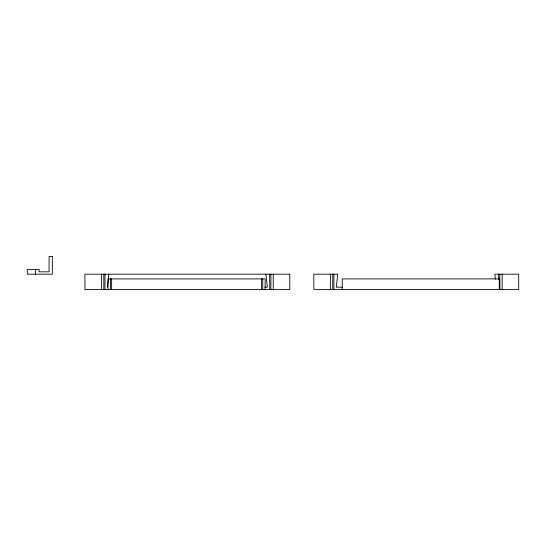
<?xml version="1.0" encoding="UTF-8"?>
<svg xmlns="http://www.w3.org/2000/svg" width="546" height="546" viewBox="0 0 546 546"><rect width="100%" height="100%" fill="white"/><g stroke="black" fill="none" stroke-linecap="round" stroke-linejoin="round"><path stroke-width="0.82" d="M107.357 287.169L108.831 274.181M264.796 287.169L267.349 287.169L265.875 274.181M342.362 287.169L336.275 287.169L337.749 274.181L313.841 274.181L313.841 289.53L518.7 289.53L518.7 274.181L494.792 274.181L495.345 279.054M502.17 274.181L502.17 289.53M499.808 274.181L499.808 289.53M499.686 289.53L499.686 278.904L342.24 278.904L342.24 289.53M499.283 278.904L499.283 289.53M498.628 274.181L498.628 279.299M333.913 274.181L333.913 289.53M332.732 274.181L332.732 289.53M330.371 274.181L330.371 289.53M273.253 274.181L273.253 289.53M270.891 274.181L270.891 289.53M269.71 274.181L269.71 289.53M265.124 289.53L265.124 278.904L108.088 278.904L108.088 289.53M262.762 278.904L262.762 289.53M261.582 278.904L261.582 289.53M111.63 278.904L111.63 289.53M110.449 278.904L110.449 289.53M104.996 274.181L104.996 289.53M103.815 274.181L103.815 289.53M101.454 274.181L101.454 289.53M35.565 269.458L35.565 274.181M52.334 256.47L49.085 256.47L49.085 271.819L39.107 271.819L39.107 269.458L27.3 269.458L27.3 274.181L52.334 274.181L52.334 256.47M289.783 274.181L84.923 274.181L84.923 289.53L289.783 289.53L289.783 274.181"/></g></svg>
